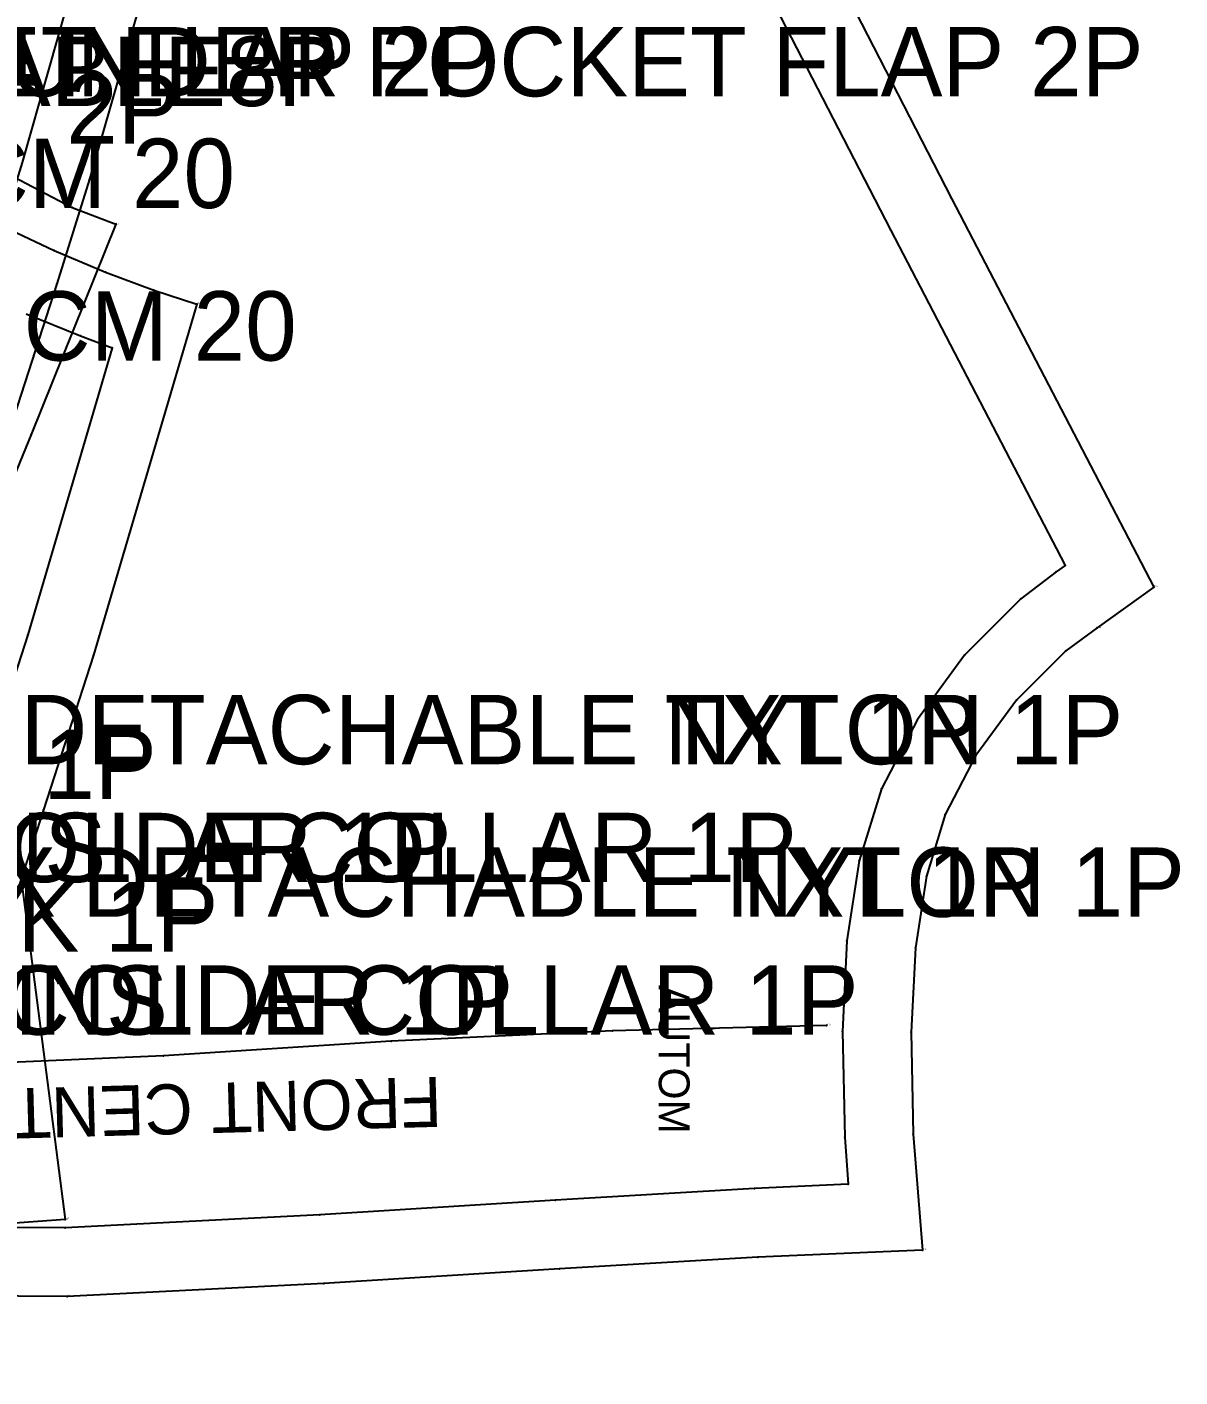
# Model space of a CAD drawing. Header units: metres. Extents: x -978 to 4188, y -881 to 1095.
# Drawn here: x 184.6 to 350.9, y -312.5 to -117.9 of the extents above; entities that cross this region are included whole.
import ezdxf

# ---------------------------------------------------------------- set-up
doc = ezdxf.new("R2010")
doc.units = ezdxf.units.M

# ---------------------------------------------------------------- blocks, each defined once
blk = doc.blocks.new('SHOULDER BK 1P')
at = {"layer": '1'}
blk.add_lwpolyline([(193.4, 36.45), (183.2, 0.95), (178.5, -14.15), (171.3, -36.45), (160.8, -68.75), (147.4, -109.15), (137.5, -140.75), (113.5, -137.95), (90.8, -135.25), (69.6, -133.35), (48.7, -131.55), (33.8, -130.25), (21.4, -129.45), (11.4, -128.75), (11.4, -50.85), (11.3, -30.05), (11.1, 21.35), (10.4, 85.85)], dxfattribs=at)
at = {"layer": '14'}
blk.add_lwpolyline([(181.1, 30.15), (173.5, 3.35), (169, -11.15), (161.8, -33.45), (151.3, -65.65), (137.9, -106.15), (130.5, -129.85), (114.6, -128.05), (91.7, -125.35), (70.4, -123.45), (49.5, -121.65), (34.5, -120.35), (22, -119.55), (21.4, -50.85), (21.2, -30.05), (21, 21.45), (20.4, 85.95)], dxfattribs=at)
at = {"layer": '2'}
blk.add_point((183.2, 0.95), dxfattribs=at)
blk.add_point((183.2, 0.95), dxfattribs=at)
at = {"layer": '3'}
blk.add_point((178.5, -14.15), dxfattribs=at)
at = {"layer": '4'}
blk.add_point((183.2, 0.95, 2.5), dxfattribs=at)
at = {"layer": '84'}
blk.add_lwpolyline([(193.4, 36.45), (183.2, 0.95), (178.5, -14.15), (171.3, -36.45), (160.8, -68.75), (147.4, -109.15), (137.5, -140.75), (113.5, -137.95), (90.8, -135.25), (69.6, -133.35), (48.7, -131.55), (33.8, -130.25), (21.4, -129.45), (11.4, -128.75), (11.4, -50.85), (11.3, -30.05), (11.1, 21.35), (10.4, 85.85)], dxfattribs=at)
at = {"layer": '87'}
blk.add_lwpolyline([(181.1, 30.15), (173.5, 3.35), (169, -11.15), (161.8, -33.45), (151.3, -65.65), (137.9, -106.15), (130.5, -129.85), (114.6, -128.05), (91.7, -125.35), (70.4, -123.45), (49.5, -121.65), (34.5, -120.35), (22, -119.55), (21.4, -50.85), (21.2, -30.05), (21, 21.45), (20.4, 85.95)], dxfattribs=at)
at = {"layer": '1'}
for s, p in [('Annotation: SHOULDER BK 1P', (5.6, -88.4)), ('Piece Name: SHOULDER BK 1P', (5.6, -110.4))]:
    blk.add_text(s, height=10, dxfattribs=at).set_placement(p)
blk = doc.blocks.new('SHOULDER FRONT 2P')
at = {"layer": '1'}
blk.add_text('Piece Name: SHOULDER FRONT 2P', height=10, dxfattribs=at).set_placement((5.6, -110.4))
blk = doc.blocks.new('LEFT BTTM FRONT 1P')
at = {"layer": '1'}
blk.add_lwpolyline([(221.8, 92.95), (230.5, 19.05), (238.8, -47.05), (240.1, -56.55), (250.1, -133.55), (250.1, -133.55), (202, -137.05), (117.7, -143.45), (13.1, -151.45), (-27, -156.25), (-31.8, -115.95), (-37.8, -67.95), (-45.4, -7.75), (-52.4, 49.65)], dxfattribs=at)
at = {"layer": '2'}
blk.add_point((250.1, -133.55), dxfattribs=at)
blk.add_point((250.1, -133.55), dxfattribs=at)
at = {"layer": '84'}
blk.add_lwpolyline([(221.8, 92.95), (230.5, 19.05), (238.8, -47.05), (240.1, -56.55), (250.1, -133.55), (250.1, -133.55), (202, -137.05), (117.7, -143.45), (13.1, -151.45), (-27, -156.25), (-31.8, -115.95), (-37.8, -67.95), (-45.4, -7.75), (-52.4, 49.65)], dxfattribs=at)
at = {"layer": '2'}
blk.add_text('#17', height=0.25, dxfattribs=at).set_placement((250.1, -133.55))
blk = doc.blocks.new('UP POCKET FLAP 2P')
at = {"layer": '1'}
blk.add_lwpolyline([(121.9, 164.45), (122, -17.45), (47.2, -17.05), (31.6, 76.45), (52.7, 166.85), (88.7, 165.65), (121.9, 164.45)], close=True, dxfattribs=at)
at = {"layer": '13'}
blk.add_point((67.3, 75.65, 3), dxfattribs=at)
at = {"layer": '14'}
blk.add_lwpolyline([(112, 154.95), (112, -7.45), (55.7, -7.25), (41.4, 76.15), (60.5, 156.65), (88.7, 155.75), (112, 154.95)], dxfattribs=at)
at = {"layer": '2'}
for p in [(52.7, 166.85), (88.7, 165.65), (88.7, 165.65), (121.9, 164.45), (121.9, 164.45), (60.5, 156.65), (88.7, 155.75), (112, 154.95), (112, 154.95), (31.6, 76.45), (41.4, 76.15), (67.3, 75.65), (55.7, -7.25), (112, -7.45), (47.2, -17.05), (122, -17.45)]:
    blk.add_point(p, dxfattribs=at)
at = {"layer": '4'}
blk.add_point((88.7, 165.65, 2.5), dxfattribs=at)
at = {"layer": '5'}
blk.add_line((92.9, 123.05), (61.8, 123.15), dxfattribs=at)
at = {"layer": '7'}
blk.add_line((102.9, 123.55), (63.8, 123.65), dxfattribs=at)
at = {"layer": '84'}
blk.add_lwpolyline([(121.9, 164.45), (122, -17.45), (47.2, -17.05), (31.6, 76.45), (52.7, 166.85), (88.7, 165.65), (121.9, 164.45)], close=True, dxfattribs=at)
at = {"layer": '87'}
blk.add_lwpolyline([(112, 154.95), (112, -7.45), (55.7, -7.25), (41.4, 76.15), (60.5, 156.65), (88.7, 155.75), (112, 154.95)], dxfattribs=at)
at = {"layer": '1'}
for s, p in [('Material: LEATHER', (5.6, -66.4)), ('Quantity: 1', (5.6, -77.4)), ('Annotation: UP POCKET FLAP 2P', (5.6, -88.4)), ('Size: 50', (5.6, -99.4)), ('Piece Name: UP POCKET FLAP 2P', (5.6, -110.4))]:
    blk.add_text(s, height=10, dxfattribs=at).set_placement(p)
at = {"layer": '13'}
blk.add_text('#8', height=0.25, dxfattribs=at).set_placement((67.3, 75.65))
at = {"layer": '15'}
blk.add_text('SNAP', height=9.15, rotation=270.3131, dxfattribs=at).set_placement((57, 81.25))
at = {"layer": '2'}
blk.add_text('#8', height=0.25, dxfattribs=at).set_placement((67.3, 75.65))
blk = doc.blocks.new('VELLUTO UNDER POCKET FLAP 2P')
at = {"layer": '1'}
blk.add_lwpolyline([(121.9, 164.45), (122, -17.45), (47.2, -17.05), (31.6, 76.45), (52.7, 166.85), (88.7, 165.65), (121.9, 164.45)], close=True, dxfattribs=at)
at = {"layer": '14'}
blk.add_lwpolyline([(112, 154.95), (112, -7.45), (55.7, -7.25), (41.4, 76.15), (60.5, 156.65), (88.7, 155.75), (112, 154.95)], dxfattribs=at)
at = {"layer": '2'}
for p in [(52.7, 166.85), (88.7, 165.65), (88.7, 165.65), (121.9, 164.45), (121.9, 164.45), (60.5, 156.65), (88.7, 155.75), (112, 154.95), (112, 154.95), (31.6, 76.45), (41.4, 76.15), (55.7, -7.25), (112, -7.45), (47.2, -17.05), (122, -17.45)]:
    blk.add_point(p, dxfattribs=at)
at = {"layer": '4'}
blk.add_point((88.7, 165.65, 2.5), dxfattribs=at)
at = {"layer": '5'}
blk.add_line((92.9, 123.05), (61.8, 123.15), dxfattribs=at)
at = {"layer": '7'}
blk.add_line((102.9, 123.55), (63.8, 123.65), dxfattribs=at)
at = {"layer": '84'}
blk.add_lwpolyline([(121.9, 164.45), (122, -17.45), (47.2, -17.05), (31.6, 76.45), (52.7, 166.85), (88.7, 165.65), (121.9, 164.45)], close=True, dxfattribs=at)
at = {"layer": '87'}
blk.add_lwpolyline([(112, 154.95), (112, -7.45), (55.7, -7.25), (41.4, 76.15), (60.5, 156.65), (88.7, 155.75), (112, 154.95)], dxfattribs=at)
at = {"layer": '1'}
for s, p in [('Material: VELLUTO', (5.6, -66.4)), ('Quantity: 1', (5.6, -77.4)), ('Annotation: VELLUTO UNDER POCKET FLAP 2P', (5.6, -88.4)), ('Size: 50', (5.6, -99.4)), ('Piece Name: VELLUTO UNDER POCKET FLAP 2P', (5.6, -110.4))]:
    blk.add_text(s, height=10, dxfattribs=at).set_placement(p)
blk = doc.blocks.new('OUTSIDE COLLAR 1P')
at = {"layer": '1'}
for s, p in [('Annotation: OUTSIDE COLLAR 1P', (5.6, -88.4)), ('Piece Name: OUTSIDE COLLAR 1P', (5.6, -110.4))]:
    blk.add_text(s, height=10, dxfattribs=at).set_placement(p)
blk = doc.blocks.new('VELLUTO INSIDE COLLAR 1P')
at = {"layer": '1'}
for s, p in [('Annotation: VELLUTO INSIDE COLLAR 1P', (5.6, -88.4)), ('Piece Name: VELLUTO INSIDE COLLAR 1P', (5.6, -110.4))]:
    blk.add_text(s, height=10, dxfattribs=at).set_placement(p)
blk = doc.blocks.new('LINING BK 1P')
at = {"layer": '1'}
blk.add_lwpolyline([(462.1, 47.15), (468.4, 44.15), (475.8, 41.05), (482.8, 38.45), (489, 36.45), (474.1, -14.15), (466.9, -36.45), (456.4, -68.75)], dxfattribs=at)
at = {"layer": '14'}
blk.add_lwpolyline([(464.4, 35.05), (472.2, 31.85), (476.8, 30.15), (464.6, -11.25), (457.4, -33.45)], dxfattribs=at)
at = {"layer": '2'}
for p in [(489, 36.45), (476.8, 30.15)]:
    blk.add_point(p, dxfattribs=at)
at = {"layer": '3'}
for p in [(468.4, 44.15), (475.8, 41.05), (482.8, 38.45), (472.2, 31.85), (464.6, -11.25), (474.1, -14.15), (466.9, -36.45)]:
    blk.add_point(p, dxfattribs=at)
at = {"layer": '84'}
blk.add_lwpolyline([(462.1, 47.15), (468.4, 44.15), (475.8, 41.05), (482.8, 38.45), (489, 36.45), (474.1, -14.15), (466.9, -36.45), (456.4, -68.75)], dxfattribs=at)
at = {"layer": '87'}
blk.add_lwpolyline([(464.4, 35.05), (472.2, 31.85), (476.8, 30.15), (464.6, -11.25), (457.4, -33.45)], dxfattribs=at)
at = {"layer": '2'}
blk.add_text('#5', height=0.25, dxfattribs=at).set_placement((489, 36.45))
blk = doc.blocks.new('DETACHABLE REV NYLON BK 1P')
at = {"layer": '1'}
blk.add_lwpolyline([(431.6, 43.75), (440.1, 39.25), (446.4, 36.85), (434.2, 6.55), (427, -10.95)], dxfattribs=at)
at = {"layer": '2'}
for p in [(446.4, 36.85), (434.2, 6.55), (434.2, 6.55)]:
    blk.add_point(p, dxfattribs=at)
at = {"layer": '3'}
blk.add_point((440.1, 39.25), dxfattribs=at)
at = {"layer": '4'}
blk.add_point((434.2, 6.55, 2.5), dxfattribs=at)
at = {"layer": '84'}
blk.add_lwpolyline([(431.6, 43.75), (440.1, 39.25), (446.4, 36.85), (434.2, 6.55), (427, -10.95)], dxfattribs=at)
at = {"layer": '2'}
blk.add_text('#5', height=0.25, dxfattribs=at).set_placement((446.4, 36.85))
blk = doc.blocks.new('DETACHABLE REV TXT BK 1P')
at = {"layer": '1'}
blk.add_lwpolyline([(431.6, 43.75), (440.1, 39.25), (446.4, 36.85), (434.2, 6.55), (427, -10.95)], dxfattribs=at)
at = {"layer": '2'}
for p in [(446.4, 36.85), (434.2, 6.55), (434.2, 6.55)]:
    blk.add_point(p, dxfattribs=at)
at = {"layer": '3'}
blk.add_point((440.1, 39.25), dxfattribs=at)
at = {"layer": '4'}
blk.add_point((434.2, 6.55, 2.5), dxfattribs=at)
at = {"layer": '84'}
blk.add_lwpolyline([(431.6, 43.75), (440.1, 39.25), (446.4, 36.85), (434.2, 6.55), (427, -10.95)], dxfattribs=at)
at = {"layer": '2'}
blk.add_text('#5', height=0.25, dxfattribs=at).set_placement((446.4, 36.85))
blk = doc.blocks.new('LINING PKT X DETACHABLE8P')
at = {"layer": '1'}
blk.add_text('Piece Name: LINING PKT X DETACHABLE8P', height=10, dxfattribs=at).set_placement((5.6, -110.4))
blk = doc.blocks.new('COLLAR X DETACHABLE NYLON 1P')
at = {"layer": '1'}
for s, p in [('Annotation: COLLAR X DETACHABLE NYLON 1P', (5.6, -88.4)), ('Piece Name: COLLAR X DETACHABLE NYLON 1P', (5.6, -110.4))]:
    blk.add_text(s, height=10, dxfattribs=at).set_placement(p)
blk = doc.blocks.new('COLLAR X DETACHABLE TXT 1P')
at = {"layer": '1'}
for s, p in [('Annotation: COLLAR X DETACHABLE TXT 1P', (5.6, -88.4)), ('Piece Name: COLLAR X DETACHABLE TXT 1P', (5.6, -110.4))]:
    blk.add_text(s, height=10, dxfattribs=at).set_placement(p)
blk = doc.blocks.new('FIG TEST CM 20  X CM 20')
at = {"layer": '1'}
blk.add_lwpolyline([(174.9, 144.45), (174.9, -55.55), (-25.1, -55.55), (-25.1, 144.45), (174.9, 144.45)], close=True, dxfattribs=at)
at = {"layer": '14'}
blk.add_lwpolyline([(164.9, 134.45), (164.9, -45.55), (-15.1, -45.55), (-15.1, 134.45), (164.9, 134.45)], dxfattribs=at)
at = {"layer": '2'}
for p in [(-25.1, 144.45), (174.9, 144.45), (174.9, 144.45), (-15.1, 134.45), (164.9, 134.45), (164.9, 134.45), (-15.1, -45.55), (164.9, -45.55), (-25.1, -55.55), (174.9, -55.55)]:
    blk.add_point(p, dxfattribs=at)
at = {"layer": '5'}
blk.add_line((146.1, 123.05), (8.5, 123.05), dxfattribs=at)
at = {"layer": '7'}
blk.add_line((146.1, 123.05), (8.5, 123.05), dxfattribs=at)
at = {"layer": '84'}
blk.add_lwpolyline([(174.9, 144.45), (174.9, -55.55), (-25.1, -55.55), (-25.1, 144.45), (174.9, 144.45)], close=True, dxfattribs=at)
at = {"layer": '87'}
blk.add_lwpolyline([(164.9, 134.45), (164.9, -45.55), (-15.1, -45.55), (-15.1, 134.45), (164.9, 134.45)], dxfattribs=at)
at = {"layer": '1'}
for s, p in [('Material: {Non Definito}', (5.6, -66.4)), ('Quantity: 1', (5.6, -77.4)), ('Annotation: FIG TEST CM 20  X CM 20', (5.6, -88.4)), ('Size: 50', (5.6, -99.4)), ('Piece Name: FIG TEST CM 20  X CM 20', (5.6, -110.4))]:
    blk.add_text(s, height=10, dxfattribs=at).set_placement(p)
blk = doc.blocks.new('RIGHT FRONT 1P')
at = {"layer": '1'}
blk.add_lwpolyline([(355.2, 52.95), (377.7, 9.15), (406.9, -46.85), (398.7, -52.75), (394.2, -56.05), (387.1, -63.15), (381.2, -71.15), (376.8, -79.65), (374.1, -88.55), (372.5, -98.85), (371.9, -111.05), (372.2, -125.75), (373.5, -142.45), (349.8, -143.45), (321.2, -145.15), (287.2, -147.25), (250.2, -149.15), (236.1, -149.05)], dxfattribs=at)
at = {"layer": '13'}
blk.add_point((343.1, -110.65, 3), dxfattribs=at)
at = {"layer": '14'}
blk.add_lwpolyline([(346.3, 48.45), (368.9, 4.65), (394.1, -43.75), (392.8, -44.65), (387.7, -48.55), (379.6, -56.65), (372.8, -65.95), (367.6, -75.95), (364.4, -86.35), (362.6, -97.85), (362, -110.95), (362.3, -126.15), (362.8, -132.95), (349.3, -133.55), (320.6, -135.25), (286.6, -137.35), (249.9, -139.25), (235.9, -139.15), (213.9, -139.85), (180, -141.05), (133.3, -141.85), (76.8, -141.75), (15.5, -140.85), (-49.5, -138.95)], dxfattribs=at)
at = {"layer": '2'}
for p in [(392.8, -44.65), (394.1, -43.75), (406.9, -46.85), (398.7, -52.75), (343.1, -110.65), (359.7, -110.05), (362.8, -132.95), (249.9, -139.25), (373.5, -142.45), (250.2, -149.15), (250.2, -149.15)]:
    blk.add_point(p, dxfattribs=at)
at = {"layer": '3'}
for p in [(377.7, 9.15), (368.9, 4.65), (387.7, -48.55), (394.2, -56.05), (379.6, -56.65), (387.1, -63.15), (372.8, -65.95), (381.2, -71.15), (367.6, -75.95), (376.8, -79.65), (364.4, -86.35), (374.1, -88.55), (362.6, -97.85), (372.5, -98.85), (328.8, -110.85), (296.9, -112.35), (362, -110.95), (371.9, -111.05), (264.1, -114.45), (362.3, -126.15), (372.2, -125.75), (349.3, -133.55), (320.6, -135.25), (286.6, -137.35), (349.8, -143.45), (321.2, -145.15), (287.2, -147.25)]:
    blk.add_point(p, dxfattribs=at)
at = {"layer": '4'}
blk.add_point((250.2, -149.15, 2.5), dxfattribs=at)
at = {"layer": '8'}
blk.add_lwpolyline([(359.7, -110.05), (328.8, -110.85), (296.9, -112.35), (264.1, -114.45), (229.8, -115.95), (192.3, -116.55), (150, -116.95), (102.4, -117.05), (51.1, -116.65), (-1.2, -115.25), (-48.2, -113.15)], dxfattribs=at)
at = {"layer": '84'}
blk.add_lwpolyline([(355.2, 52.95), (377.7, 9.15), (406.9, -46.85), (398.7, -52.75), (394.2, -56.05), (387.1, -63.15), (381.2, -71.15), (376.8, -79.65), (374.1, -88.55), (372.5, -98.85), (371.9, -111.05), (372.2, -125.75), (373.5, -142.45), (349.8, -143.45), (321.2, -145.15), (287.2, -147.25), (250.2, -149.15), (236.1, -149.05)], dxfattribs=at)
at = {"layer": '85'}
blk.add_lwpolyline([(359.7, -110.05), (328.8, -110.85), (296.9, -112.35), (264.1, -114.45), (229.8, -115.95), (192.3, -116.55), (150, -116.95), (102.4, -117.05), (51.1, -116.65), (-1.2, -115.25), (-48.2, -113.15)], dxfattribs=at)
at = {"layer": '87'}
blk.add_lwpolyline([(346.3, 48.45), (368.9, 4.65), (394.1, -43.75), (392.8, -44.65), (387.7, -48.55), (379.6, -56.65), (372.8, -65.95), (367.6, -75.95), (364.4, -86.35), (362.6, -97.85), (362, -110.95), (362.3, -126.15), (362.8, -132.95), (349.3, -133.55), (320.6, -135.25), (286.6, -137.35), (249.9, -139.25), (235.9, -139.15), (213.9, -139.85), (180, -141.05), (133.3, -141.85), (76.8, -141.75), (15.5, -140.85), (-49.5, -138.95)], dxfattribs=at)
at = {"layer": '13'}
blk.add_text('#15', height=0.25, dxfattribs=at).set_placement((343.1, -110.65))
at = {"layer": '15'}
for s, height, rotation, p in [('AUTOM', 4.44, 270, (335.5, -104.25)), ('FRONT CENTER', 7.2194, 181.5875, (304.1, -117.45))]:
    blk.add_text(s, height=height, rotation=rotation, dxfattribs=at).set_placement(p)
at = {"layer": '2'}
for s, p in [('#15', (406.9, -46.85)), ('#15', (398.7, -52.75)), ('#15', (343.1, -110.65)), ('#15', (359.7, -110.05)), ('#15', (373.5, -142.45)), ('#8', (250.2, -149.15))]:
    blk.add_text(s, height=0.25, dxfattribs=at).set_placement(p)

msp = doc.modelspace()

# ---------------------------------------------------------------- block references
at = {"layer": '1'}
for name, p in [('LINING BK 1P', (-279.9, -194.25)), ('DETACHABLE REV NYLON BK 1P', (-249, -183.15)), ('DETACHABLE REV TXT BK 1P', (-249, -183.15)), ('SHOULDER BK 1P', (10.4, -140.75)), ('OUTSIDE COLLAR 1P', (32.1, -152.75)), ('VELLUTO INSIDE COLLAR 1P', (32.1, -152.75)), ('COLLAR X DETACHABLE NYLON 1P', (36.8, -135.75)), ('COLLAR X DETACHABLE TXT 1P', (36.8, -135.75)), ('LINING PKT X DETACHABLE8P', (-52.4, -18.85)), ('SHOULDER FRONT 2P', (-23.4, -24.25)), ('UP POCKET FLAP 2P', (31.6, -17.45)), ('VELLUTO UNDER POCKET FLAP 2P', (31.6, -17.45)), ('FIG TEST CM 20  X CM 20', (-25.1, -55.55)), ('LEFT BTTM FRONT 1P', (-60, -156.25)), ('RIGHT FRONT 1P', (-59.8, -151.75))]:
    msp.add_blockref(name, p, dxfattribs=at)

doc.saveas('drawing.dxf')
